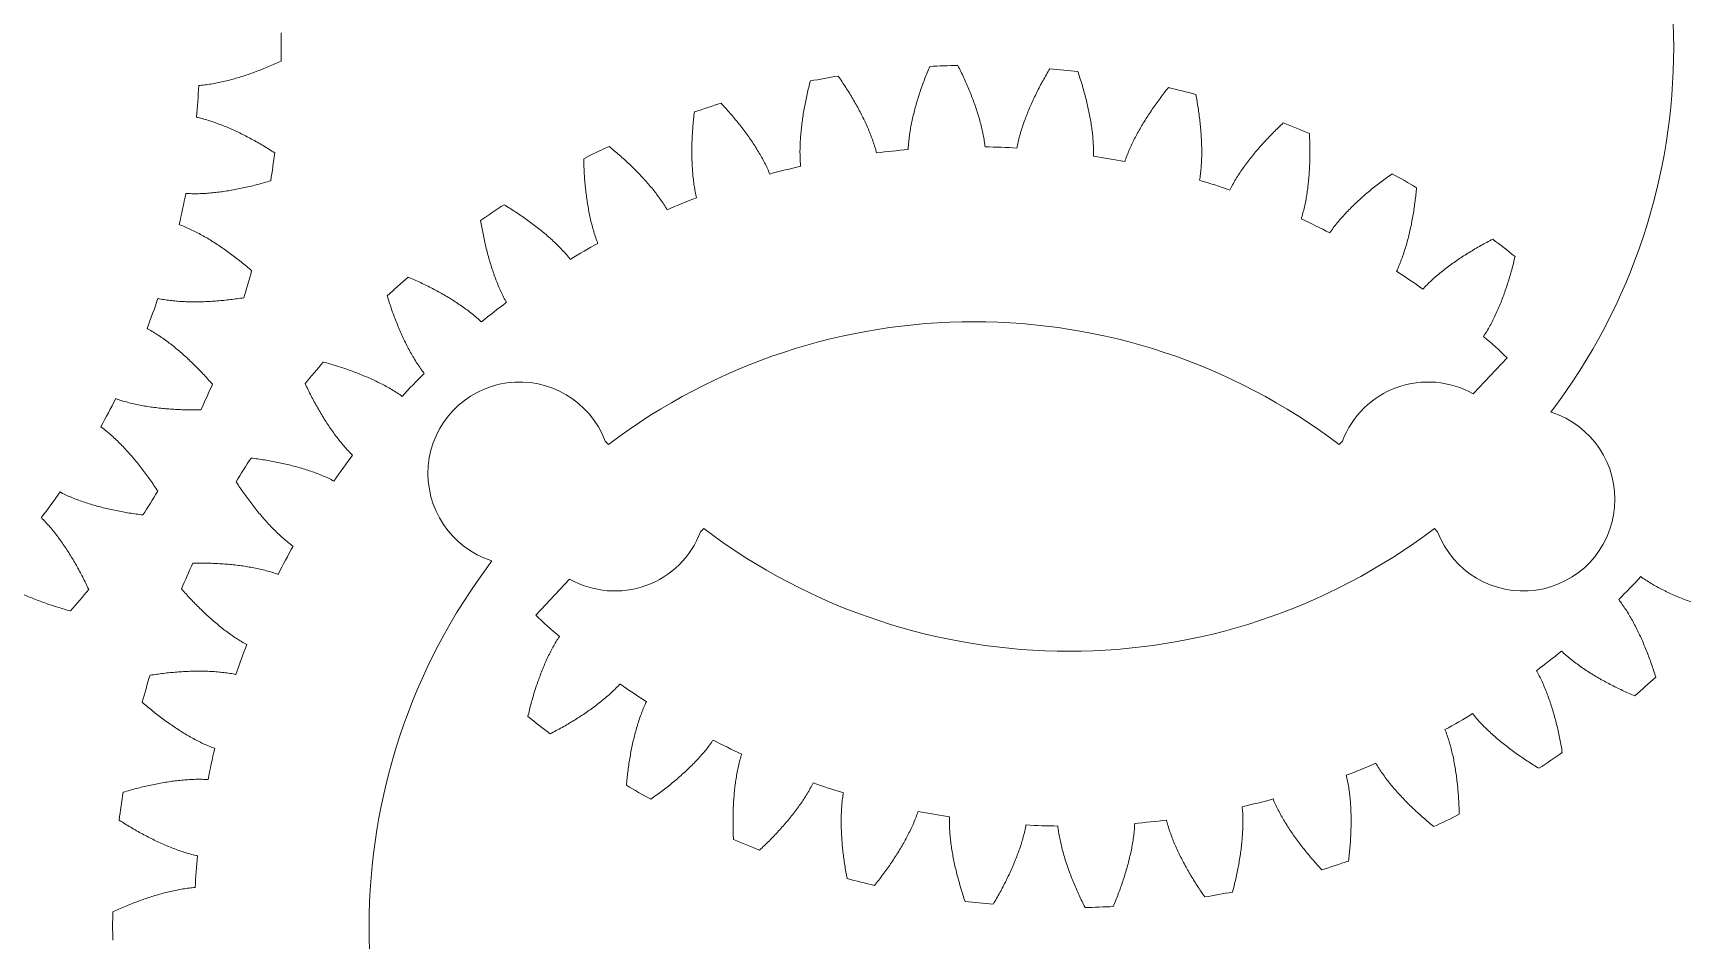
# Model space of a CAD drawing. Header units: millimetres. Extents: x 25 to 635, y 25 to 330.
# Drawn here: x 387.5 to 477.5, y 80.9 to 130.5 of the extents above; entities that cross this region are included whole.
import ezdxf

# ---------------------------------------------------------------- set-up
doc = ezdxf.new("R2010")
doc.units = ezdxf.units.MM
doc.header["$MEASUREMENT"] = 0
doc.layers.add('Single Set', color=7, linetype='Continuous', lineweight=0)

msp = doc.modelspace()

# ---------------------------------------------------------------- linework, layer by layer
at = {"layer": 'Single Set', "color": 1}
for p, q in [((466.134, 110.755), (467.988, 112.73)), ((470.374, 109.765), (470.382, 109.757)), ((418.76, 108.178), (418.94, 107.998)), ((458.81, 107.998), (458.99, 108.178)), ((424.14, 103.401), (423.96, 103.221)), ((464.19, 103.221), (464.01, 103.401)), ((412.576, 101.634), (412.568, 101.643)), ((416.816, 100.645), (414.962, 98.67))]:
    msp.add_line(p, q, dxfattribs=at)
for centre, radius, start, end in [((444.075, 129.7), 33, 322.83748, 37.16252), ((354.075, 129.7), 47, 359.0628, 0.9372), ((438.875, 81.7), 47, 99.0628, 100.9372), ((438.875, 81.7), 47, 91.0628, 92.9372), ((438.875, 81.7), 47, 83.0628, 84.9372), ((354.075, 129.7), 42.549, 354.82626, 357.17374), ((438.875, 81.7), 47, 75.0628, 76.9372), ((438.875, 81.7), 47, 107.0628, 108.9372), ((438.875, 81.7), 47, 67.0628, 68.9372), ((438.875, 81.7), 47, 115.0628, 116.9372), ((438.875, 81.7), 42.549, 86.82626, 89.17374), ((354.075, 129.7), 47, 351.0628, 352.9372), ((438.875, 81.7), 42.549, 94.82626, 97.17374), ((438.875, 81.7), 42.549, 78.82626, 81.17374), ((438.875, 81.7), 42.549, 102.82626, 105.17374), ((438.875, 81.7), 42.549, 70.82626, 73.17374), ((438.875, 81.7), 47, 59.0628, 60.9372), ((354.075, 129.7), 42.549, 346.82626, 349.17374), ((438.875, 81.7), 47, 123.0628, 124.9372), ((438.875, 81.7), 42.549, 110.82626, 113.17374), ((438.875, 81.7), 42.549, 62.82626, 65.17374), ((438.875, 81.7), 42.549, 118.82626, 121.17374), ((438.875, 81.7), 47, 51.0628, 52.9372), ((354.075, 129.7), 47, 343.0628, 344.9372), ((438.875, 81.7), 47, 131.0628, 132.9372), ((438.875, 81.7), 42.549, 54.82626, 57.17374), ((354.075, 129.7), 42.549, 338.82626, 341.17374), ((438.875, 81.7), 42.549, 126.82626, 129.17374), ((438.875, 81.7), 33, 52.83748, 127.16252), ((438.875, 81.7), 42.549, 46.82626, 49.17374), ((438.875, 81.7), 47, 139.0628, 140.9372), ((438.875, 81.7), 42.549, 134.82626, 137.17374), ((354.075, 129.7), 47, 335.0628, 336.9372), ((414.085, 106.407), 5, 20.74948, 252.34688), ((463.665, 106.407), 5, 60.40808, 159.25052), ((354.075, 129.7), 42.549, 330.82626, 333.17374), ((468.865, 104.993), 5, 200.74948, 72.34688), ((438.875, 81.7), 47, 147.0628, 148.9372), ((438.875, 81.7), 42.549, 142.82626, 145.17374), ((354.075, 129.7), 42.549, 322.82626, 325.17374), ((354.075, 129.7), 47, 327.0628, 328.9372), ((419.285, 104.993), 5, 240.40808, 339.25052), ((444.075, 129.7), 33, 232.83748, 307.16252), ((438.875, 81.7), 42.549, 150.82626, 153.17374), ((438.875, 81.7), 47, 155.0628, 156.9372), ((438.875, 81.7), 33, 142.83748, 217.16252), ((354.075, 129.7), 47, 319.0628, 320.9372), ((444.075, 129.7), 42.549, 314.82626, 317.17374), ((444.075, 129.7), 42.549, 226.82626, 229.17374), ((438.875, 81.7), 42.549, 158.82626, 161.17374), ((444.075, 129.7), 42.549, 306.82626, 309.17374), ((438.875, 81.7), 47, 163.0628, 164.9372), ((444.075, 129.7), 42.549, 234.82626, 237.17374), ((444.075, 129.7), 47, 311.0628, 312.9372), ((444.075, 129.7), 47, 231.0628, 232.9372), ((444.075, 129.7), 42.549, 298.82626, 301.17374), ((444.075, 129.7), 42.549, 242.82626, 245.17374), ((438.875, 81.7), 42.549, 166.82626, 169.17374), ((444.075, 129.7), 47, 303.0628, 304.9372), ((444.075, 129.7), 42.549, 290.82626, 293.17374), ((444.075, 129.7), 47, 239.0628, 240.9372), ((444.075, 129.7), 42.549, 250.82626, 253.17374), ((438.875, 81.7), 47, 171.0628, 172.9372), ((444.075, 129.7), 42.549, 282.82626, 285.17374), ((444.075, 129.7), 42.549, 258.82626, 261.17374), ((444.075, 129.7), 42.549, 274.82626, 277.17374), ((444.075, 129.7), 47, 295.0628, 296.9372), ((444.075, 129.7), 47, 247.0628, 248.9372), ((444.075, 129.7), 42.549, 266.82626, 269.17374), ((438.875, 81.7), 42.549, 174.82626, 177.17374), ((444.075, 129.7), 47, 287.0628, 288.9372), ((444.075, 129.7), 47, 255.0628, 256.9372), ((444.075, 129.7), 47, 263.0628, 264.9372), ((444.075, 129.7), 47, 279.0628, 280.9372), ((438.875, 81.7), 47, 179.0628, 180.9372), ((444.075, 129.7), 47, 271.0628, 272.9372)]:
    msp.add_arc(centre, radius, start, end, dxfattribs=at)
for points, knots in [([(396.572, 127.602), (396.597, 127.603), (396.735, 127.611), (396.986, 127.64), (397.326, 127.691), (397.666, 127.756), (398.006, 127.832), (398.347, 127.919), (398.688, 128.016), (399.028, 128.122), (399.369, 128.236), (399.71, 128.359), (400.05, 128.491), (400.39, 128.63), (400.731, 128.776), (400.956, 128.879), (401.069, 128.931)], [0, 0, 0, 0, 0.0074086, 0.041477, 0.0758152, 0.110422, 0.1452973, 0.180441, 0.2158529, 0.251533, 0.2874812, 0.3236977, 0.3601823, 0.3969351, 0.433956, 0.471245, 0.471245, 0.471245, 0.471245]), ([(429.958, 127.846), (429.926, 127.726), (429.864, 127.486), (429.778, 127.126), (429.7, 126.767), (429.63, 126.409), (429.568, 126.052), (429.515, 125.696), (429.47, 125.342), (429.434, 124.99), (429.407, 124.64), (429.391, 124.291), (429.386, 123.945), (429.395, 123.602), (429.41, 123.349), (429.426, 123.212), (429.429, 123.187)], [0, 0, 0, 0, 0.037289, 0.0743099, 0.1110627, 0.1475473, 0.1837637, 0.219712, 0.2553921, 0.290804, 0.3259477, 0.360823, 0.3954298, 0.4297679, 0.4638364, 0.471245, 0.471245, 0.471245, 0.471245]), ([(433.562, 123.916), (433.556, 123.94), (433.525, 124.075), (433.452, 124.317), (433.343, 124.643), (433.22, 124.966), (433.086, 125.288), (432.941, 125.608), (432.787, 125.927), (432.623, 126.244), (432.451, 126.56), (432.271, 126.874), (432.082, 127.187), (431.886, 127.498), (431.683, 127.807), (431.542, 128.011), (431.472, 128.113)], [0, 0, 0, 0, 0.0074086, 0.041477, 0.0758152, 0.110422, 0.1452973, 0.180441, 0.2158529, 0.251533, 0.2874812, 0.3236977, 0.3601823, 0.3969351, 0.433956, 0.471245, 0.471245, 0.471245, 0.471245]), ([(436.467, 128.638), (436.419, 128.523), (436.323, 128.295), (436.189, 127.95), (436.062, 127.605), (435.943, 127.26), (435.832, 126.915), (435.729, 126.571), (435.635, 126.227), (435.55, 125.883), (435.475, 125.539), (435.411, 125.196), (435.358, 124.854), (435.319, 124.513), (435.298, 124.261), (435.296, 124.123), (435.295, 124.098)], [0, 0, 0, 0, 0.037289, 0.0743099, 0.1110627, 0.1475473, 0.1837637, 0.219712, 0.2553921, 0.290804, 0.3259477, 0.360823, 0.3954298, 0.4297679, 0.4638364, 0.471245, 0.471245, 0.471245, 0.471245]), ([(439.489, 124.245), (439.486, 124.269), (439.474, 124.407), (439.436, 124.657), (439.373, 124.995), (439.296, 125.332), (439.208, 125.67), (439.109, 126.007), (439.001, 126.344), (438.883, 126.681), (438.757, 127.018), (438.622, 127.354), (438.479, 127.689), (438.328, 128.025), (438.17, 128.359), (438.059, 128.581), (438.003, 128.692)], [0, 0, 0, 0, 0.0074086, 0.041477, 0.0758152, 0.110422, 0.1452973, 0.180441, 0.2158529, 0.251533, 0.2874812, 0.3236977, 0.3601823, 0.3969351, 0.433956, 0.471245, 0.471245, 0.471245, 0.471245]), ([(443.023, 128.517), (442.959, 128.41), (442.833, 128.196), (442.652, 127.874), (442.478, 127.55), (442.312, 127.225), (442.154, 126.899), (442.004, 126.572), (441.864, 126.244), (441.732, 125.915), (441.61, 125.586), (441.498, 125.255), (441.398, 124.924), (441.312, 124.592), (441.256, 124.345), (441.235, 124.208), (441.231, 124.184)], [0, 0, 0, 0, 0.037289, 0.0743099, 0.1110627, 0.1475473, 0.1837637, 0.219712, 0.2553921, 0.290804, 0.3259477, 0.360823, 0.3954298, 0.4297679, 0.4638364, 0.471245, 0.471245, 0.471245, 0.471245]), ([(445.404, 123.745), (445.405, 123.77), (445.412, 123.908), (445.409, 124.161), (445.394, 124.504), (445.365, 124.849), (445.324, 125.195), (445.274, 125.543), (445.213, 125.892), (445.143, 126.242), (445.065, 126.593), (444.978, 126.945), (444.883, 127.297), (444.781, 127.65), (444.671, 128.003), (444.591, 128.238), (444.552, 128.356)], [0, 0, 0, 0, 0.0074086, 0.041477, 0.0758152, 0.110422, 0.1452973, 0.180441, 0.2158529, 0.251533, 0.2874812, 0.3236977, 0.3601823, 0.3969351, 0.433956, 0.471245, 0.471245, 0.471245, 0.471245]), ([(449.498, 127.484), (449.42, 127.387), (449.266, 127.193), (449.041, 126.899), (448.824, 126.602), (448.614, 126.303), (448.413, 126.003), (448.219, 125.7), (448.034, 125.395), (447.858, 125.088), (447.691, 124.778), (447.535, 124.466), (447.389, 124.152), (447.257, 123.835), (447.168, 123.598), (447.128, 123.466), (447.12, 123.443)], [0, 0, 0, 0, 0.037289, 0.0743099, 0.1110627, 0.1475473, 0.1837637, 0.219712, 0.2553921, 0.290804, 0.3259477, 0.360823, 0.3954298, 0.4297679, 0.4638364, 0.471245, 0.471245, 0.471245, 0.471245]), ([(451.192, 122.427), (451.196, 122.452), (451.223, 122.587), (451.255, 122.838), (451.288, 123.18), (451.307, 123.526), (451.315, 123.874), (451.313, 124.226), (451.302, 124.58), (451.281, 124.936), (451.253, 125.295), (451.216, 125.655), (451.171, 126.017), (451.118, 126.381), (451.058, 126.746), (451.013, 126.99), (450.99, 127.112)], [0, 0, 0, 0, 0.0074086, 0.041477, 0.0758152, 0.110422, 0.1452973, 0.180441, 0.2158529, 0.251533, 0.2874812, 0.3236977, 0.3601823, 0.3969351, 0.433956, 0.471245, 0.471245, 0.471245, 0.471245]), ([(423.622, 126.156), (423.608, 126.033), (423.579, 125.787), (423.545, 125.418), (423.518, 125.051), (423.498, 124.687), (423.486, 124.325), (423.483, 123.965), (423.487, 123.609), (423.501, 123.255), (423.523, 122.904), (423.556, 122.557), (423.599, 122.213), (423.655, 121.875), (423.705, 121.626), (423.741, 121.493), (423.747, 121.469)], [0, 0, 0, 0, 0.037289, 0.0743099, 0.1110627, 0.1475473, 0.1837637, 0.219712, 0.2553921, 0.290804, 0.3259477, 0.360823, 0.3954298, 0.4297679, 0.4638364, 0.471245, 0.471245, 0.471245, 0.471245]), ([(427.738, 122.766), (427.729, 122.789), (427.679, 122.918), (427.574, 123.148), (427.42, 123.455), (427.253, 123.758), (427.076, 124.058), (426.888, 124.355), (426.691, 124.649), (426.485, 124.941), (426.27, 125.229), (426.048, 125.515), (425.818, 125.799), (425.581, 126.079), (425.336, 126.357), (425.168, 126.54), (425.084, 126.631)], [0, 0, 0, 0, 0.0074086, 0.041477, 0.0758152, 0.110422, 0.1452973, 0.180441, 0.2158529, 0.251533, 0.2874812, 0.3236977, 0.3601823, 0.3969351, 0.433956, 0.471245, 0.471245, 0.471245, 0.471245]), ([(400.718, 123.921), (400.614, 123.988), (400.405, 124.122), (400.089, 124.314), (399.771, 124.499), (399.452, 124.676), (399.132, 124.845), (398.811, 125.006), (398.488, 125.159), (398.164, 125.302), (397.839, 125.435), (397.512, 125.558), (397.185, 125.67), (396.855, 125.768), (396.611, 125.832), (396.475, 125.858), (396.451, 125.863)], [0, 0, 0, 0, 0.037289, 0.0743099, 0.1110627, 0.1475473, 0.1837637, 0.219712, 0.2553921, 0.290804, 0.3259477, 0.360823, 0.3954298, 0.4297679, 0.4638364, 0.471245, 0.471245, 0.471245, 0.471245]), ([(455.766, 125.56), (455.676, 125.474), (455.496, 125.304), (455.233, 125.044), (454.976, 124.78), (454.727, 124.514), (454.486, 124.244), (454.252, 123.971), (454.026, 123.695), (453.809, 123.415), (453.6, 123.132), (453.402, 122.845), (453.214, 122.554), (453.04, 122.258), (452.919, 122.036), (452.86, 121.911), (452.85, 121.889)], [0, 0, 0, 0, 0.037289, 0.0743099, 0.1110627, 0.1475473, 0.1837637, 0.219712, 0.2553921, 0.290804, 0.3259477, 0.360823, 0.3954298, 0.4297679, 0.4638364, 0.471245, 0.471245, 0.471245, 0.471245]), ([(422.131, 120.816), (422.119, 120.838), (422.052, 120.959), (421.915, 121.171), (421.721, 121.454), (421.513, 121.731), (421.295, 122.004), (421.068, 122.272), (420.832, 122.536), (420.587, 122.796), (420.335, 123.052), (420.075, 123.304), (419.808, 123.552), (419.534, 123.797), (419.253, 124.039), (419.061, 124.196), (418.965, 124.275)], [0, 0, 0, 0, 0.0074086, 0.041477, 0.0758152, 0.110422, 0.1452973, 0.180441, 0.2158529, 0.251533, 0.2874812, 0.3236977, 0.3601823, 0.3969351, 0.433956, 0.471245, 0.471245, 0.471245, 0.471245]), ([(456.74, 120.317), (456.748, 120.34), (456.793, 120.471), (456.86, 120.715), (456.94, 121.049), (457.007, 121.389), (457.063, 121.733), (457.111, 122.081), (457.149, 122.433), (457.178, 122.789), (457.199, 123.148), (457.213, 123.51), (457.219, 123.874), (457.217, 124.242), (457.209, 124.612), (457.198, 124.86), (457.192, 124.984)], [0, 0, 0, 0, 0.0074086, 0.041477, 0.0758152, 0.110422, 0.1452973, 0.180441, 0.2158529, 0.251533, 0.2874812, 0.3236977, 0.3601823, 0.3969351, 0.433956, 0.471245, 0.471245, 0.471245, 0.471245]), ([(417.583, 123.601), (417.586, 123.476), (417.592, 123.229), (417.61, 122.859), (417.634, 122.492), (417.665, 122.129), (417.704, 121.768), (417.75, 121.412), (417.805, 121.059), (417.867, 120.711), (417.938, 120.366), (418.019, 120.027), (418.109, 119.693), (418.212, 119.365), (418.296, 119.127), (418.35, 118.999), (418.36, 118.977)], [0, 0, 0, 0, 0.037289, 0.0743099, 0.1110627, 0.1475473, 0.1837637, 0.219712, 0.2553921, 0.290804, 0.3259477, 0.360823, 0.3954298, 0.4297679, 0.4638364, 0.471245, 0.471245, 0.471245, 0.471245]), ([(461.706, 122.782), (461.605, 122.71), (461.403, 122.567), (461.106, 122.345), (460.815, 122.12), (460.531, 121.891), (460.255, 121.658), (459.985, 121.42), (459.723, 121.178), (459.469, 120.931), (459.223, 120.679), (458.987, 120.423), (458.761, 120.161), (458.547, 119.892), (458.396, 119.689), (458.32, 119.573), (458.307, 119.553)], [0, 0, 0, 0, 0.037289, 0.0743099, 0.1110627, 0.1475473, 0.1837637, 0.219712, 0.2553921, 0.290804, 0.3259477, 0.360823, 0.3954298, 0.4297679, 0.4638364, 0.471245, 0.471245, 0.471245, 0.471245]), ([(395.867, 121.708), (395.891, 121.706), (396.029, 121.694), (396.282, 121.688), (396.625, 121.691), (396.971, 121.708), (397.319, 121.737), (397.668, 121.775), (398.019, 121.823), (398.371, 121.881), (398.725, 121.947), (399.079, 122.021), (399.435, 122.104), (399.791, 122.194), (400.148, 122.292), (400.385, 122.363), (400.504, 122.398)], [0, 0, 0, 0, 0.0074086, 0.041477, 0.0758152, 0.110422, 0.1452973, 0.180441, 0.2158529, 0.251533, 0.2874812, 0.3236977, 0.3601823, 0.3969351, 0.433956, 0.471245, 0.471245, 0.471245, 0.471245]), ([(461.941, 117.455), (461.952, 117.477), (462.015, 117.6), (462.115, 117.832), (462.24, 118.152), (462.354, 118.479), (462.458, 118.812), (462.553, 119.15), (462.64, 119.494), (462.718, 119.842), (462.79, 120.194), (462.853, 120.551), (462.91, 120.911), (462.96, 121.275), (463.003, 121.643), (463.026, 121.89), (463.038, 122.013)], [0, 0, 0, 0, 0.0074086, 0.041477, 0.0758152, 0.110422, 0.1452973, 0.180441, 0.2158529, 0.251533, 0.2874812, 0.3236977, 0.3601823, 0.3969351, 0.433956, 0.471245, 0.471245, 0.471245, 0.471245]), ([(416.85, 118.105), (416.835, 118.125), (416.752, 118.235), (416.587, 118.427), (416.355, 118.68), (416.111, 118.925), (415.857, 119.165), (415.595, 119.399), (415.324, 119.627), (415.046, 119.85), (414.76, 120.069), (414.468, 120.282), (414.169, 120.491), (413.863, 120.696), (413.551, 120.896), (413.34, 121.025), (413.234, 121.089)], [0, 0, 0, 0, 0.0074086, 0.041477, 0.0758152, 0.110422, 0.1452973, 0.180441, 0.2158529, 0.251533, 0.2874812, 0.3236977, 0.3601823, 0.3969351, 0.433956, 0.471245, 0.471245, 0.471245, 0.471245]), ([(399.46, 117.486), (399.366, 117.567), (399.178, 117.728), (398.891, 117.962), (398.603, 118.19), (398.311, 118.41), (398.018, 118.622), (397.722, 118.826), (397.424, 119.022), (397.123, 119.209), (396.819, 119.386), (396.513, 119.553), (396.204, 119.709), (395.892, 119.852), (395.658, 119.95), (395.528, 119.995), (395.504, 120.003)], [0, 0, 0, 0, 0.037289, 0.0743099, 0.1110627, 0.1475473, 0.1837637, 0.219712, 0.2553921, 0.290804, 0.3259477, 0.360823, 0.3954298, 0.4297679, 0.4638364, 0.471245, 0.471245, 0.471245, 0.471245]), ([(411.959, 120.23), (411.979, 120.107), (412.02, 119.863), (412.088, 119.499), (412.163, 119.139), (412.245, 118.783), (412.333, 118.432), (412.429, 118.085), (412.532, 117.744), (412.642, 117.407), (412.761, 117.076), (412.888, 116.752), (413.024, 116.433), (413.171, 116.123), (413.288, 115.898), (413.359, 115.78), (413.371, 115.759)], [0, 0, 0, 0, 0.037289, 0.0743099, 0.1110627, 0.1475473, 0.1837637, 0.219712, 0.2553921, 0.290804, 0.3259477, 0.360823, 0.3954298, 0.4297679, 0.4638364, 0.471245, 0.471245, 0.471245, 0.471245]), ([(467.201, 119.205), (467.091, 119.148), (466.871, 119.034), (466.546, 118.856), (466.227, 118.673), (465.914, 118.486), (465.608, 118.293), (465.307, 118.095), (465.014, 117.892), (464.728, 117.683), (464.45, 117.468), (464.181, 117.247), (463.92, 117.019), (463.671, 116.783), (463.493, 116.603), (463.402, 116.499), (463.386, 116.48)], [0, 0, 0, 0, 0.037289, 0.0743099, 0.1110627, 0.1475473, 0.1837637, 0.219712, 0.2553921, 0.290804, 0.3259477, 0.360823, 0.3954298, 0.4297679, 0.4638364, 0.471245, 0.471245, 0.471245, 0.471245]), ([(466.692, 113.897), (466.706, 113.917), (466.786, 114.03), (466.917, 114.246), (467.086, 114.545), (467.244, 114.853), (467.393, 115.169), (467.535, 115.49), (467.668, 115.818), (467.795, 116.152), (467.914, 116.491), (468.027, 116.835), (468.133, 117.184), (468.233, 117.538), (468.327, 117.896), (468.384, 118.137), (468.413, 118.258)], [0, 0, 0, 0, 0.0074086, 0.041477, 0.0758152, 0.110422, 0.1452973, 0.180441, 0.2158529, 0.251533, 0.2874812, 0.3236977, 0.3601823, 0.3969351, 0.433956, 0.471245, 0.471245, 0.471245, 0.471245]), ([(411.998, 114.685), (411.98, 114.703), (411.882, 114.801), (411.693, 114.968), (411.427, 115.186), (411.151, 115.395), (410.867, 115.597), (410.575, 115.792), (410.275, 115.98), (409.968, 116.163), (409.655, 116.339), (409.336, 116.51), (409.01, 116.675), (408.679, 116.835), (408.343, 116.99), (408.115, 117.088), (408.001, 117.137)], [0, 0, 0, 0, 0.0074086, 0.041477, 0.0758152, 0.110422, 0.1452973, 0.180441, 0.2158529, 0.251533, 0.2874812, 0.3236977, 0.3601823, 0.3969351, 0.433956, 0.471245, 0.471245, 0.471245, 0.471245]), ([(406.859, 116.109), (406.896, 115.99), (406.97, 115.754), (407.089, 115.403), (407.213, 115.057), (407.343, 114.716), (407.48, 114.381), (407.622, 114.051), (407.772, 113.727), (407.928, 113.409), (408.091, 113.098), (408.262, 112.794), (408.442, 112.497), (408.631, 112.211), (408.777, 112.005), (408.864, 111.897), (408.88, 111.878)], [0, 0, 0, 0, 0.037289, 0.0743099, 0.1110627, 0.1475473, 0.1837637, 0.219712, 0.2553921, 0.290804, 0.3259477, 0.360823, 0.3954298, 0.4297679, 0.4638364, 0.471245, 0.471245, 0.471245, 0.471245]), ([(394.348, 115.969), (394.372, 115.964), (394.507, 115.933), (394.756, 115.892), (395.097, 115.847), (395.442, 115.816), (395.79, 115.796), (396.141, 115.785), (396.495, 115.784), (396.852, 115.792), (397.211, 115.808), (397.572, 115.833), (397.936, 115.865), (398.301, 115.905), (398.669, 115.952), (398.913, 115.989), (399.036, 116.008)], [0, 0, 0, 0, 0.0074086, 0.041477, 0.0758152, 0.110422, 0.1452973, 0.180441, 0.2158529, 0.251533, 0.2874812, 0.3236977, 0.3601823, 0.3969351, 0.433956, 0.471245, 0.471245, 0.471245, 0.471245]), ([(397.319, 111.288), (397.236, 111.381), (397.073, 111.567), (396.822, 111.839), (396.567, 112.105), (396.31, 112.363), (396.049, 112.614), (395.784, 112.857), (395.516, 113.093), (395.244, 113.32), (394.968, 113.537), (394.688, 113.746), (394.404, 113.943), (394.114, 114.128), (393.897, 114.257), (393.774, 114.32), (393.752, 114.331)], [0, 0, 0, 0, 0.037289, 0.0743099, 0.1110627, 0.1475473, 0.1837637, 0.219712, 0.2553921, 0.290804, 0.3259477, 0.360823, 0.3954298, 0.4297679, 0.4638364, 0.471245, 0.471245, 0.471245, 0.471245]), ([(407.669, 110.624), (407.649, 110.639), (407.538, 110.722), (407.327, 110.861), (407.034, 111.04), (406.732, 111.209), (406.422, 111.369), (406.105, 111.521), (405.782, 111.666), (405.453, 111.804), (405.118, 111.936), (404.778, 112.06), (404.433, 112.179), (404.083, 112.291), (403.729, 112.397), (403.49, 112.463), (403.37, 112.496)], [0, 0, 0, 0, 0.0074086, 0.041477, 0.0758152, 0.110422, 0.1452973, 0.180441, 0.2158529, 0.251533, 0.2874812, 0.3236977, 0.3601823, 0.3969351, 0.433956, 0.471245, 0.471245, 0.471245, 0.471245]), ([(402.382, 111.318), (402.435, 111.206), (402.541, 110.982), (402.707, 110.651), (402.879, 110.326), (403.055, 110.007), (403.237, 109.693), (403.424, 109.386), (403.617, 109.086), (403.816, 108.793), (404.021, 108.508), (404.233, 108.231), (404.452, 107.962), (404.679, 107.705), (404.852, 107.521), (404.953, 107.426), (404.972, 107.41)], [0, 0, 0, 0, 0.037289, 0.0743099, 0.1110627, 0.1475473, 0.1837637, 0.219712, 0.2553921, 0.290804, 0.3259477, 0.360823, 0.3954298, 0.4297679, 0.4638364, 0.471245, 0.471245, 0.471245, 0.471245]), ([(392.045, 110.498), (392.068, 110.489), (392.197, 110.44), (392.439, 110.364), (392.77, 110.273), (393.107, 110.194), (393.449, 110.125), (393.795, 110.066), (394.146, 110.016), (394.5, 109.974), (394.858, 109.94), (395.219, 109.914), (395.584, 109.895), (395.951, 109.884), (396.321, 109.879), (396.569, 109.882), (396.693, 109.884)], [0, 0, 0, 0, 0.0074086, 0.041477, 0.0758152, 0.110422, 0.1452973, 0.180441, 0.2158529, 0.251533, 0.2874812, 0.3236977, 0.3601823, 0.3969351, 0.433956, 0.471245, 0.471245, 0.471245, 0.471245]), ([(394.335, 105.449), (394.267, 105.553), (394.131, 105.76), (393.92, 106.064), (393.705, 106.362), (393.486, 106.654), (393.262, 106.939), (393.034, 107.217), (392.801, 107.487), (392.563, 107.749), (392.32, 108.004), (392.072, 108.249), (391.818, 108.484), (391.558, 108.707), (391.36, 108.865), (391.247, 108.945), (391.227, 108.959)], [0, 0, 0, 0, 0.037289, 0.0743099, 0.1110627, 0.1475473, 0.1837637, 0.219712, 0.2553921, 0.290804, 0.3259477, 0.360823, 0.3954298, 0.4297679, 0.4638364, 0.471245, 0.471245, 0.471245, 0.471245]), ([(403.947, 105.999), (403.925, 106.011), (403.804, 106.078), (403.576, 106.186), (403.261, 106.323), (402.938, 106.448), (402.609, 106.564), (402.274, 106.67), (401.934, 106.769), (401.589, 106.86), (401.239, 106.943), (400.885, 107.019), (400.527, 107.089), (400.164, 107.151), (399.798, 107.207), (399.553, 107.239), (399.429, 107.255)], [0, 0, 0, 0, 0.0074086, 0.041477, 0.0758152, 0.110422, 0.1452973, 0.180441, 0.2158529, 0.251533, 0.2874812, 0.3236977, 0.3601823, 0.3969351, 0.433956, 0.471245, 0.471245, 0.471245, 0.471245]), ([(389.003, 105.4), (389.025, 105.389), (389.146, 105.322), (389.374, 105.213), (389.689, 105.077), (390.012, 104.952), (390.341, 104.836), (390.676, 104.729), (391.016, 104.631), (391.361, 104.54), (391.711, 104.456), (392.065, 104.38), (392.423, 104.311), (392.786, 104.249), (393.152, 104.193), (393.397, 104.161), (393.521, 104.145)], [0, 0, 0, 0, 0.0074086, 0.041477, 0.0758152, 0.110422, 0.1452973, 0.180441, 0.2158529, 0.251533, 0.2874812, 0.3236977, 0.3601823, 0.3969351, 0.433956, 0.471245, 0.471245, 0.471245, 0.471245]), ([(398.615, 105.951), (398.683, 105.847), (398.819, 105.64), (399.03, 105.336), (399.245, 105.038), (399.464, 104.746), (399.688, 104.461), (399.916, 104.183), (400.149, 103.913), (400.387, 103.65), (400.629, 103.396), (400.878, 103.151), (401.132, 102.916), (401.392, 102.693), (401.59, 102.534), (401.703, 102.455), (401.723, 102.441)], [0, 0, 0, 0, 0.037289, 0.0743099, 0.1110627, 0.1475473, 0.1837637, 0.219712, 0.2553921, 0.290804, 0.3259477, 0.360823, 0.3954298, 0.4297679, 0.4638364, 0.471245, 0.471245, 0.471245, 0.471245]), ([(390.568, 100.082), (390.515, 100.194), (390.409, 100.418), (390.243, 100.749), (390.071, 101.074), (389.895, 101.393), (389.713, 101.707), (389.526, 102.013), (389.333, 102.313), (389.134, 102.607), (388.929, 102.892), (388.717, 103.169), (388.498, 103.438), (388.271, 103.695), (388.098, 103.879), (387.997, 103.973), (387.978, 103.99)], [0, 0, 0, 0, 0.037289, 0.0743099, 0.1110627, 0.1475473, 0.1837637, 0.219712, 0.2553921, 0.290804, 0.3259477, 0.360823, 0.3954298, 0.4297679, 0.4638364, 0.471245, 0.471245, 0.471245, 0.471245]), ([(400.905, 100.902), (400.882, 100.911), (400.753, 100.96), (400.511, 101.035), (400.18, 101.127), (399.843, 101.206), (399.501, 101.274), (399.155, 101.334), (398.804, 101.384), (398.45, 101.426), (398.092, 101.46), (397.731, 101.486), (397.366, 101.505), (396.999, 101.516), (396.629, 101.52), (396.381, 101.518), (396.257, 101.516)], [0, 0, 0, 0, 0.0074086, 0.041477, 0.0758152, 0.110422, 0.1452973, 0.180441, 0.2158529, 0.251533, 0.2874812, 0.3236977, 0.3601823, 0.3969351, 0.433956, 0.471245, 0.471245, 0.471245, 0.471245]), ([(385.281, 100.776), (385.301, 100.761), (385.412, 100.678), (385.623, 100.539), (385.916, 100.36), (386.218, 100.191), (386.528, 100.031), (386.845, 99.878), (387.168, 99.733), (387.497, 99.595), (387.832, 99.464), (388.172, 99.34), (388.517, 99.221), (388.867, 99.109), (389.221, 99.003), (389.46, 98.937), (389.58, 98.904)], [0, 0, 0, 0, 0.0074086, 0.041477, 0.0758152, 0.110422, 0.1452973, 0.180441, 0.2158529, 0.251533, 0.2874812, 0.3236977, 0.3601823, 0.3969351, 0.433956, 0.471245, 0.471245, 0.471245, 0.471245]), ([(395.631, 100.112), (395.714, 100.018), (395.877, 99.832), (396.128, 99.56), (396.383, 99.295), (396.64, 99.037), (396.901, 98.786), (397.166, 98.542), (397.434, 98.307), (397.706, 98.08), (397.982, 97.862), (398.262, 97.654), (398.546, 97.456), (398.836, 97.272), (399.053, 97.143), (399.176, 97.08), (399.198, 97.069)], [0, 0, 0, 0, 0.037289, 0.0743099, 0.1110627, 0.1475473, 0.1837637, 0.219712, 0.2553921, 0.290804, 0.3259477, 0.360823, 0.3954298, 0.4297679, 0.4638364, 0.471245, 0.471245, 0.471245, 0.471245]), ([(475.281, 100.776), (475.301, 100.761), (475.412, 100.678), (475.623, 100.539), (475.916, 100.36), (476.218, 100.191), (476.528, 100.031), (476.845, 99.878), (477.168, 99.733), (477.497, 99.595), (477.832, 99.464), (478.172, 99.34), (478.517, 99.221), (478.867, 99.109), (479.221, 99.003), (479.46, 98.937), (479.58, 98.904)], [0, 0, 0, 0, 0.0074086, 0.041477, 0.0758152, 0.110422, 0.1452973, 0.180441, 0.2158529, 0.251533, 0.2874812, 0.3236977, 0.3601823, 0.3969351, 0.433956, 0.471245, 0.471245, 0.471245, 0.471245]), ([(476.091, 95.291), (476.054, 95.41), (475.98, 95.646), (475.861, 95.997), (475.737, 96.343), (475.607, 96.684), (475.47, 97.019), (475.327, 97.349), (475.178, 97.673), (475.022, 97.991), (474.859, 98.302), (474.688, 98.606), (474.508, 98.902), (474.319, 99.189), (474.173, 99.395), (474.086, 99.503), (474.07, 99.522)], [0, 0, 0, 0, 0.037289, 0.0743099, 0.1110627, 0.1475473, 0.1837637, 0.219712, 0.2553921, 0.290804, 0.3259477, 0.360823, 0.3954298, 0.4297679, 0.4638364, 0.471245, 0.471245, 0.471245, 0.471245]), ([(416.258, 97.503), (416.244, 97.483), (416.164, 97.37), (416.033, 97.153), (415.864, 96.854), (415.706, 96.546), (415.557, 96.231), (415.415, 95.909), (415.282, 95.581), (415.155, 95.248), (415.036, 94.909), (414.923, 94.564), (414.817, 94.215), (414.717, 93.862), (414.623, 93.504), (414.566, 93.263), (414.537, 93.142)], [0, 0, 0, 0, 0.0074086, 0.041477, 0.0758152, 0.110422, 0.1452973, 0.180441, 0.2158529, 0.251533, 0.2874812, 0.3236977, 0.3601823, 0.3969351, 0.433956, 0.471245, 0.471245, 0.471245, 0.471245]), ([(470.952, 96.714), (470.97, 96.697), (471.067, 96.599), (471.257, 96.432), (471.523, 96.214), (471.799, 96.005), (472.083, 95.803), (472.375, 95.608), (472.675, 95.419), (472.982, 95.237), (473.295, 95.06), (473.614, 94.89), (473.94, 94.724), (474.271, 94.565), (474.607, 94.41), (474.834, 94.312), (474.949, 94.262)], [0, 0, 0, 0, 0.0074086, 0.041477, 0.0758152, 0.110422, 0.1452973, 0.180441, 0.2158529, 0.251533, 0.2874812, 0.3236977, 0.3601823, 0.3969351, 0.433956, 0.471245, 0.471245, 0.471245, 0.471245]), ([(398.602, 95.431), (398.578, 95.436), (398.443, 95.467), (398.194, 95.508), (397.853, 95.553), (397.508, 95.584), (397.16, 95.604), (396.809, 95.615), (396.455, 95.616), (396.098, 95.608), (395.739, 95.592), (395.377, 95.567), (395.014, 95.535), (394.649, 95.495), (394.281, 95.448), (394.037, 95.411), (393.914, 95.392)], [0, 0, 0, 0, 0.0074086, 0.041477, 0.0758152, 0.110422, 0.1452973, 0.180441, 0.2158529, 0.251533, 0.2874812, 0.3236977, 0.3601823, 0.3969351, 0.433956, 0.471245, 0.471245, 0.471245, 0.471245]), ([(470.991, 91.17), (470.971, 91.293), (470.93, 91.537), (470.862, 91.901), (470.787, 92.261), (470.705, 92.617), (470.616, 92.968), (470.521, 93.314), (470.418, 93.656), (470.308, 93.993), (470.189, 94.323), (470.062, 94.648), (469.926, 94.967), (469.779, 95.277), (469.662, 95.501), (469.591, 95.62), (469.579, 95.641)], [0, 0, 0, 0, 0.037289, 0.0743099, 0.1110627, 0.1475473, 0.1837637, 0.219712, 0.2553921, 0.290804, 0.3259477, 0.360823, 0.3954298, 0.4297679, 0.4638364, 0.471245, 0.471245, 0.471245, 0.471245]), ([(415.749, 92.195), (415.859, 92.252), (416.079, 92.366), (416.404, 92.544), (416.723, 92.726), (417.036, 92.914), (417.342, 93.107), (417.642, 93.305), (417.936, 93.508), (418.222, 93.717), (418.5, 93.932), (418.769, 94.153), (419.03, 94.381), (419.279, 94.617), (419.457, 94.797), (419.548, 94.901), (419.564, 94.92)], [0, 0, 0, 0, 0.037289, 0.0743099, 0.1110627, 0.1475473, 0.1837637, 0.219712, 0.2553921, 0.290804, 0.3259477, 0.360823, 0.3954298, 0.4297679, 0.4638364, 0.471245, 0.471245, 0.471245, 0.471245]), ([(393.49, 93.914), (393.584, 93.833), (393.772, 93.672), (394.059, 93.437), (394.347, 93.21), (394.639, 92.99), (394.932, 92.778), (395.228, 92.574), (395.526, 92.378), (395.827, 92.191), (396.131, 92.014), (396.437, 91.847), (396.746, 91.69), (397.058, 91.548), (397.291, 91.45), (397.422, 91.405), (397.446, 91.397)], [0, 0, 0, 0, 0.037289, 0.0743099, 0.1110627, 0.1475473, 0.1837637, 0.219712, 0.2553921, 0.290804, 0.3259477, 0.360823, 0.3954298, 0.4297679, 0.4638364, 0.471245, 0.471245, 0.471245, 0.471245]), ([(421.009, 93.945), (420.998, 93.923), (420.935, 93.8), (420.835, 93.568), (420.71, 93.248), (420.596, 92.921), (420.492, 92.588), (420.397, 92.25), (420.31, 91.906), (420.232, 91.558), (420.16, 91.206), (420.097, 90.849), (420.04, 90.489), (419.99, 90.125), (419.947, 89.757), (419.924, 89.51), (419.912, 89.387)], [0, 0, 0, 0, 0.0074086, 0.041477, 0.0758152, 0.110422, 0.1452973, 0.180441, 0.2158529, 0.251533, 0.2874812, 0.3236977, 0.3601823, 0.3969351, 0.433956, 0.471245, 0.471245, 0.471245, 0.471245]), ([(466.1, 93.295), (466.115, 93.275), (466.198, 93.165), (466.363, 92.973), (466.595, 92.72), (466.839, 92.474), (467.093, 92.235), (467.355, 92.001), (467.626, 91.773), (467.904, 91.549), (468.19, 91.331), (468.482, 91.117), (468.781, 90.908), (469.087, 90.704), (469.399, 90.504), (469.61, 90.375), (469.716, 90.31)], [0, 0, 0, 0, 0.0074086, 0.041477, 0.0758152, 0.110422, 0.1452973, 0.180441, 0.2158529, 0.251533, 0.2874812, 0.3236977, 0.3601823, 0.3969351, 0.433956, 0.471245, 0.471245, 0.471245, 0.471245]), ([(421.244, 88.618), (421.345, 88.69), (421.547, 88.833), (421.844, 89.054), (422.135, 89.279), (422.418, 89.509), (422.695, 89.742), (422.965, 89.98), (423.227, 90.222), (423.481, 90.469), (423.727, 90.721), (423.963, 90.977), (424.189, 91.239), (424.403, 91.508), (424.554, 91.71), (424.63, 91.826), (424.643, 91.847)], [0, 0, 0, 0, 0.037289, 0.0743099, 0.1110627, 0.1475473, 0.1837637, 0.219712, 0.2553921, 0.290804, 0.3259477, 0.360823, 0.3954298, 0.4297679, 0.4638364, 0.471245, 0.471245, 0.471245, 0.471245]), ([(465.367, 87.799), (465.364, 87.923), (465.358, 88.171), (465.34, 88.541), (465.316, 88.908), (465.285, 89.271), (465.246, 89.631), (465.2, 89.988), (465.145, 90.341), (465.083, 90.689), (465.012, 91.033), (464.931, 91.373), (464.841, 91.707), (464.738, 92.034), (464.654, 92.273), (464.6, 92.4), (464.59, 92.423)], [0, 0, 0, 0, 0.037289, 0.0743099, 0.1110627, 0.1475473, 0.1837637, 0.219712, 0.2553921, 0.290804, 0.3259477, 0.360823, 0.3954298, 0.4297679, 0.4638364, 0.471245, 0.471245, 0.471245, 0.471245]), ([(426.21, 91.083), (426.202, 91.06), (426.157, 90.929), (426.09, 90.685), (426.01, 90.351), (425.943, 90.011), (425.886, 89.667), (425.839, 89.319), (425.801, 88.967), (425.772, 88.611), (425.751, 88.252), (425.737, 87.89), (425.731, 87.525), (425.733, 87.158), (425.741, 86.788), (425.752, 86.54), (425.758, 86.416)], [0, 0, 0, 0, 0.0074086, 0.041477, 0.0758152, 0.110422, 0.1452973, 0.180441, 0.2158529, 0.251533, 0.2874812, 0.3236977, 0.3601823, 0.3969351, 0.433956, 0.471245, 0.471245, 0.471245, 0.471245]), ([(460.819, 90.584), (460.831, 90.562), (460.898, 90.441), (461.035, 90.228), (461.229, 89.946), (461.437, 89.668), (461.655, 89.396), (461.882, 89.128), (462.118, 88.864), (462.363, 88.604), (462.615, 88.348), (462.875, 88.096), (463.142, 87.847), (463.416, 87.603), (463.697, 87.361), (463.889, 87.204), (463.985, 87.125)], [0, 0, 0, 0, 0.0074086, 0.041477, 0.0758152, 0.110422, 0.1452973, 0.180441, 0.2158529, 0.251533, 0.2874812, 0.3236977, 0.3601823, 0.3969351, 0.433956, 0.471245, 0.471245, 0.471245, 0.471245]), ([(397.083, 89.692), (397.059, 89.694), (396.921, 89.706), (396.668, 89.712), (396.325, 89.709), (395.979, 89.691), (395.631, 89.663), (395.282, 89.625), (394.931, 89.576), (394.579, 89.519), (394.225, 89.453), (393.871, 89.378), (393.515, 89.296), (393.159, 89.206), (392.802, 89.108), (392.565, 89.037), (392.446, 89.001)], [0, 0, 0, 0, 0.0074086, 0.041477, 0.0758152, 0.110422, 0.1452973, 0.180441, 0.2158529, 0.251533, 0.2874812, 0.3236977, 0.3601823, 0.3969351, 0.433956, 0.471245, 0.471245, 0.471245, 0.471245]), ([(427.184, 85.84), (427.274, 85.925), (427.454, 86.096), (427.717, 86.356), (427.974, 86.619), (428.223, 86.886), (428.464, 87.156), (428.698, 87.429), (428.924, 87.705), (429.141, 87.985), (429.35, 88.268), (429.548, 88.555), (429.735, 88.846), (429.91, 89.141), (430.031, 89.363), (430.09, 89.489), (430.1, 89.511)], [0, 0, 0, 0, 0.037289, 0.0743099, 0.1110627, 0.1475473, 0.1837637, 0.219712, 0.2553921, 0.290804, 0.3259477, 0.360823, 0.3954298, 0.4297679, 0.4638364, 0.471245, 0.471245, 0.471245, 0.471245]), ([(459.328, 85.244), (459.342, 85.367), (459.371, 85.613), (459.405, 85.982), (459.432, 86.349), (459.452, 86.713), (459.464, 87.075), (459.467, 87.434), (459.463, 87.791), (459.449, 88.145), (459.427, 88.496), (459.394, 88.843), (459.351, 89.187), (459.294, 89.525), (459.245, 89.773), (459.209, 89.907), (459.203, 89.931)], [0, 0, 0, 0, 0.037289, 0.0743099, 0.1110627, 0.1475473, 0.1837637, 0.219712, 0.2553921, 0.290804, 0.3259477, 0.360823, 0.3954298, 0.4297679, 0.4638364, 0.471245, 0.471245, 0.471245, 0.471245]), ([(431.758, 88.972), (431.754, 88.948), (431.727, 88.812), (431.695, 88.561), (431.662, 88.22), (431.643, 87.874), (431.635, 87.525), (431.637, 87.174), (431.648, 86.82), (431.668, 86.464), (431.697, 86.105), (431.734, 85.745), (431.779, 85.383), (431.832, 85.019), (431.892, 84.654), (431.937, 84.41), (431.96, 84.288)], [0, 0, 0, 0, 0.0074086, 0.041477, 0.0758152, 0.110422, 0.1452973, 0.180441, 0.2158529, 0.251533, 0.2874812, 0.3236977, 0.3601823, 0.3969351, 0.433956, 0.471245, 0.471245, 0.471245, 0.471245]), ([(452.992, 83.554), (453.024, 83.674), (453.086, 83.914), (453.172, 84.274), (453.249, 84.633), (453.32, 84.991), (453.382, 85.348), (453.435, 85.703), (453.48, 86.057), (453.516, 86.41), (453.543, 86.76), (453.559, 87.109), (453.564, 87.455), (453.555, 87.798), (453.54, 88.051), (453.524, 88.188), (453.521, 88.212)], [0, 0, 0, 0, 0.037289, 0.0743099, 0.1110627, 0.1475473, 0.1837637, 0.219712, 0.2553921, 0.290804, 0.3259477, 0.360823, 0.3954298, 0.4297679, 0.4638364, 0.471245, 0.471245, 0.471245, 0.471245]), ([(455.212, 88.634), (455.221, 88.611), (455.271, 88.482), (455.376, 88.252), (455.53, 87.945), (455.697, 87.642), (455.874, 87.342), (456.062, 87.045), (456.259, 86.75), (456.465, 86.459), (456.68, 86.17), (456.902, 85.884), (457.132, 85.601), (457.369, 85.321), (457.614, 85.042), (457.781, 84.86), (457.866, 84.769)], [0, 0, 0, 0, 0.0074086, 0.041477, 0.0758152, 0.110422, 0.1452973, 0.180441, 0.2158529, 0.251533, 0.2874812, 0.3236977, 0.3601823, 0.3969351, 0.433956, 0.471245, 0.471245, 0.471245, 0.471245]), ([(392.232, 87.479), (392.336, 87.412), (392.545, 87.278), (392.861, 87.086), (393.179, 86.901), (393.498, 86.724), (393.818, 86.554), (394.139, 86.393), (394.462, 86.241), (394.786, 86.098), (395.111, 85.965), (395.438, 85.842), (395.765, 85.73), (396.094, 85.632), (396.339, 85.568), (396.475, 85.542), (396.499, 85.537)], [0, 0, 0, 0, 0.037289, 0.0743099, 0.1110627, 0.1475473, 0.1837637, 0.219712, 0.2553921, 0.290804, 0.3259477, 0.360823, 0.3954298, 0.4297679, 0.4638364, 0.471245, 0.471245, 0.471245, 0.471245]), ([(433.452, 83.916), (433.53, 84.013), (433.684, 84.207), (433.909, 84.501), (434.126, 84.798), (434.336, 85.096), (434.537, 85.397), (434.731, 85.7), (434.916, 86.005), (435.092, 86.312), (435.259, 86.622), (435.415, 86.934), (435.561, 87.248), (435.693, 87.565), (435.782, 87.801), (435.822, 87.934), (435.83, 87.957)], [0, 0, 0, 0, 0.037289, 0.0743099, 0.1110627, 0.1475473, 0.1837637, 0.219712, 0.2553921, 0.290804, 0.3259477, 0.360823, 0.3954298, 0.4297679, 0.4638364, 0.471245, 0.471245, 0.471245, 0.471245]), ([(437.546, 87.655), (437.545, 87.63), (437.538, 87.492), (437.541, 87.239), (437.556, 86.896), (437.585, 86.551), (437.626, 86.204), (437.676, 85.857), (437.737, 85.508), (437.807, 85.158), (437.885, 84.807), (437.972, 84.455), (438.067, 84.103), (438.169, 83.75), (438.279, 83.396), (438.359, 83.162), (438.398, 83.044)], [0, 0, 0, 0, 0.0074086, 0.041477, 0.0758152, 0.110422, 0.1452973, 0.180441, 0.2158529, 0.251533, 0.2874812, 0.3236977, 0.3601823, 0.3969351, 0.433956, 0.471245, 0.471245, 0.471245, 0.471245]), ([(446.483, 82.762), (446.531, 82.876), (446.627, 83.105), (446.761, 83.45), (446.888, 83.795), (447.007, 84.14), (447.118, 84.484), (447.221, 84.829), (447.315, 85.173), (447.4, 85.517), (447.475, 85.861), (447.539, 86.203), (447.592, 86.545), (447.631, 86.887), (447.652, 87.139), (447.654, 87.277), (447.655, 87.302)], [0, 0, 0, 0, 0.037289, 0.0743099, 0.1110627, 0.1475473, 0.1837637, 0.219712, 0.2553921, 0.290804, 0.3259477, 0.360823, 0.3954298, 0.4297679, 0.4638364, 0.471245, 0.471245, 0.471245, 0.471245]), ([(449.388, 87.484), (449.394, 87.46), (449.425, 87.325), (449.498, 87.083), (449.607, 86.757), (449.73, 86.434), (449.864, 86.112), (450.009, 85.791), (450.163, 85.473), (450.327, 85.155), (450.499, 84.84), (450.679, 84.526), (450.868, 84.213), (451.064, 83.902), (451.267, 83.593), (451.408, 83.389), (451.478, 83.287)], [0, 0, 0, 0, 0.0074086, 0.041477, 0.0758152, 0.110422, 0.1452973, 0.180441, 0.2158529, 0.251533, 0.2874812, 0.3236977, 0.3601823, 0.3969351, 0.433956, 0.471245, 0.471245, 0.471245, 0.471245]), ([(439.927, 82.883), (439.991, 82.99), (440.117, 83.203), (440.298, 83.526), (440.472, 83.85), (440.638, 84.175), (440.796, 84.501), (440.946, 84.828), (441.086, 85.156), (441.218, 85.484), (441.34, 85.814), (441.452, 86.145), (441.552, 86.476), (441.638, 86.808), (441.694, 87.055), (441.715, 87.192), (441.719, 87.216)], [0, 0, 0, 0, 0.037289, 0.0743099, 0.1110627, 0.1475473, 0.1837637, 0.219712, 0.2553921, 0.290804, 0.3259477, 0.360823, 0.3954298, 0.4297679, 0.4638364, 0.471245, 0.471245, 0.471245, 0.471245]), ([(443.461, 87.155), (443.464, 87.131), (443.476, 86.993), (443.514, 86.743), (443.577, 86.405), (443.654, 86.068), (443.742, 85.73), (443.841, 85.393), (443.949, 85.056), (444.067, 84.719), (444.193, 84.382), (444.328, 84.046), (444.471, 83.71), (444.622, 83.375), (444.78, 83.04), (444.891, 82.819), (444.947, 82.708)], [0, 0, 0, 0, 0.0074086, 0.041477, 0.0758152, 0.110422, 0.1452973, 0.180441, 0.2158529, 0.251533, 0.2874812, 0.3236977, 0.3601823, 0.3969351, 0.433956, 0.471245, 0.471245, 0.471245, 0.471245]), ([(396.378, 83.798), (396.353, 83.797), (396.215, 83.789), (395.964, 83.76), (395.624, 83.709), (395.284, 83.644), (394.944, 83.567), (394.603, 83.481), (394.262, 83.384), (393.922, 83.278), (393.581, 83.163), (393.24, 83.04), (392.9, 82.909), (392.559, 82.77), (392.219, 82.624), (391.994, 82.52), (391.881, 82.469)], [0, 0, 0, 0, 0.0074086, 0.041477, 0.0758152, 0.110422, 0.1452973, 0.180441, 0.2158529, 0.251533, 0.2874812, 0.3236977, 0.3601823, 0.3969351, 0.433956, 0.471245, 0.471245, 0.471245, 0.471245])]:
    msp.add_open_spline(points, degree=3, knots=knots, dxfattribs=at)

doc.saveas('drawing.dxf')
